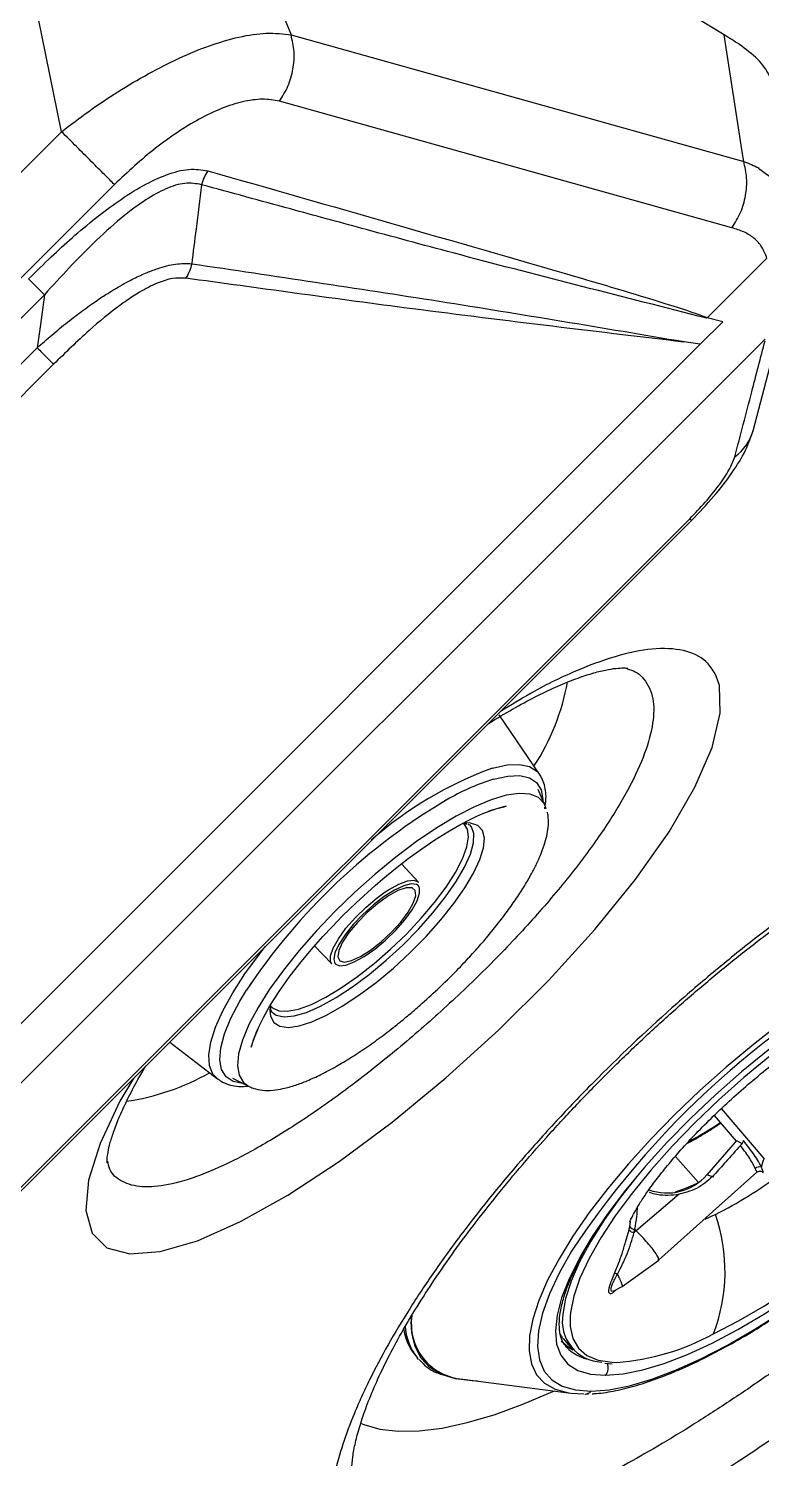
# Model space of a CAD drawing. Extents: x 409 to 498, y 628 to 778.
# Drawn here: x 420.5 to 423.33, y 721.79 to 727.31 of the extents above; entities that cross this region are included whole.
import ezdxf

# ---------------------------------------------------------------- set-up
doc = ezdxf.new("R2010")
doc.units = 0
doc.header["$MEASUREMENT"] = 0
doc.layers.add('1', color=4, linetype='Continuous')
doc.layers.add('GEOMETRY', color=4, linetype='Continuous', lineweight=25)

# ---------------------------------------------------------------- blocks, each defined once
blk = doc.blocks.new('2026_PULSE')
at = {"layer": 'GEOMETRY'}
for p, q in [((12.3932, 83.6763), (12.9394, 82.3271)), ((14.612, 82.3275), (12.3932, 83.6763)), ((12.0528, 81.9531), (11.9431, 82.4889)), ((12.9394, 82.3271), (14.6877, 81.8384)), ((14.6832, 81.8671), (14.612, 82.3275)), ((14.6424, 81.5819), (12.8941, 82.0706)), ((7.5272, 77.4275), (12.0528, 81.9531)), ((14.6877, 81.8384), (14.6832, 81.8671)), ((12.257, 81.7488), (7.7315, 77.2233)), ((14.5473, 81.2337), (14.7778, 81.4642)), ((11.9865, 81.323), (8.1574, 77.4938)), ((14.7259, 80.8018), (14.8437, 81.254)), ((14.5201, 81.132), (14.6067, 81.2186)), ((14.5473, 81.2337), (14.5452, 81.2343)), ((14.6067, 81.2186), (14.5473, 81.2337)), ((8.3289, 74.7095), (14.7708, 81.1515)), ((8.3484, 74.9603), (14.5201, 81.132)), ((14.5201, 81.132), (14.4572, 81.1409)), ((8.3626, 77.5219), (11.9584, 81.1178)), ((12.0219, 81.0544), (8.426, 77.4585)), ((9.023, 75.001), (14.4793, 80.4574)), ((9.0302, 74.9938), (14.4866, 80.4502)), ((13.8992, 79.4694), (13.7429, 79.699)), ((13.9215, 79.3477), (13.8933, 79.4113)), ((13.9191, 79.336), (13.92, 79.3427)), ((13.9251, 79.3366), (13.9215, 79.3477)), ((13.6277, 79.2813), (13.6049, 79.2811)), ((13.6109, 79.2785), (13.6182, 79.2779)), ((13.4314, 79.0527), (13.3658, 79.1234)), ((13.3029, 79.0147), (13.3153, 79.0228)), ((13.0302, 78.806), (13.0971, 78.7365)), ((12.4705, 78.434), (12.6549, 78.2927)), ((12.658, 78.2905), (12.6549, 78.2927)), ((12.7133, 78.2953), (12.7752, 78.2636)), ((14.5736, 78.1509), (14.6582, 78.0521)), ((14.7673, 77.9851), (14.6021, 78.1778)), ((14.6543, 78.0476), (14.5456, 77.9214)), ((14.6596, 78.0538), (14.6543, 78.0476)), ((14.6596, 78.0538), (14.6836, 78.0418)), ((14.424, 77.9927), (14.513, 77.8913)), ((14.359, 77.5914), (14.7386, 77.9312)), ((14.572, 77.9123), (14.5456, 77.9214)), ((14.4388, 77.8468), (14.2725, 77.7055)), ((14.5793, 77.7685), (14.5372, 77.7493)), ((14.2311, 77.6615), (14.245, 77.7093)), ((14.2475, 77.7213), (14.2505, 77.7408)), ((14.2725, 77.7055), (14.2671, 77.7111)), ((14.2185, 77.4896), (14.3598, 77.5921)), ((14.1866, 77.4726), (14.2185, 77.4896)), ((13.9917, 77.2871), (14.023, 77.2506)), ((14.0021, 77.2568), (14.0041, 77.2546)), ((13.4194, 77.2229), (13.4277, 77.2131)), ((13.4321, 77.2082), (13.4277, 77.2131)), ((14.1514, 77.1931), (14.1801, 77.1911)), ((13.6025, 77.1318), (14.0206, 77.0773)), ((14.0206, 77.0773), (14.0706, 77.0744)), ((14.0748, 77.0741), (14.0883, 77.0747))]:
    blk.add_line(p, q, dxfattribs=at)
at = {"layer": 'GEOMETRY', "flags": 128}
for points in [[(11.9866, 81.323), (11.9708, 81.2081), (11.9584, 81.1178)], [(14.4866, 80.4502), (14.4859, 80.4508), (14.4793, 80.4574)], [(12.3301, 78.2936), (12.2782, 78.2067), (12.2014, 78.0431), (12.157, 77.9007), (12.1468, 77.7841), (12.1704, 77.6961), (12.2275, 77.6396), (12.316, 77.6156), (12.4338, 77.625), (12.5775, 77.6669), (12.7437, 77.7407), (12.9274, 77.8434), (13.125, 77.973), (13.3298, 78.1249), (13.5375, 78.2959), (13.741, 78.4802), (13.9349, 78.6732), (14.1129, 78.8691), (14.2692, 79.0622), (14.3995, 79.2476), (14.4989, 79.4191), (14.5658, 79.5735), (14.5973, 79.7052), (14.594, 79.8121), (14.5805, 79.852), (14.5805, 79.852)], [(13.7177, 79.4932), (13.7737, 79.5055), (13.8213, 79.5077), (13.8599, 79.4997), (13.8888, 79.4818), (13.8992, 79.4694)], [(13.7213, 79.4508), (13.7762, 79.4628), (13.8229, 79.4646), (13.8603, 79.4563), (13.888, 79.4379), (13.9055, 79.4098), (13.9123, 79.3725), (13.9124, 79.3683)], [(13.9215, 79.3477), (13.9168, 79.3568), (13.8948, 79.3797), (13.8627, 79.3927), (13.8211, 79.3956), (13.7707, 79.3882), (13.7126, 79.3708), (13.6476, 79.3437), (13.5769, 79.3072), (13.5019, 79.2621), (13.4238, 79.2093), (13.3441, 79.1495), (13.2641, 79.0839), (13.1854, 79.0137), (13.1092, 78.9401), (13.037, 78.8644), (12.9701, 78.7881), (12.9095, 78.7123), (12.8565, 78.6385), (12.812, 78.5681), (12.7768, 78.5022), (12.7514, 78.442), (12.7364, 78.3887), (12.732, 78.3431), (12.7382, 78.3062), (12.7551, 78.2784), (12.7752, 78.2636)], [(13.1904, 78.9727), (13.2638, 79.0395), (13.2935, 79.0649), (13.3425, 79.1053), (13.3922, 79.1439), (13.4439, 79.1816), (13.4953, 79.2166), (13.5449, 79.2477), (13.591, 79.2743), (13.6312, 79.2952), (13.6567, 79.3072), (13.6806, 79.3176), (13.7336, 79.3367), (13.7624, 79.3443), (13.7691, 79.3458), (13.7701, 79.346), (13.7703, 79.346), (13.7703, 79.346), (13.7703, 79.346), (13.7703, 79.346), (13.7703, 79.346), (13.7703, 79.346), (13.7703, 79.346), (13.7703, 79.346), (13.7703, 79.346), (13.7703, 79.346), (13.7703, 79.346), (13.7702, 79.346), (13.7697, 79.3459), (13.7464, 79.3404), (13.7085, 79.3285), (13.7007, 79.3256), (13.7003, 79.3255), (13.7002, 79.3254), (13.7002, 79.3254), (13.7001, 79.3254), (13.7001, 79.3254), (13.7001, 79.3254), (13.7001, 79.3254), (13.7001, 79.3254), (13.7001, 79.3254), (13.7001, 79.3254), (13.7002, 79.3254), (13.7006, 79.3255), (13.7041, 79.3269), (13.7165, 79.3312), (13.7167, 79.3312), (13.7167, 79.3312), (13.7167, 79.3312), (13.7167, 79.3312), (13.7166, 79.3312), (13.7166, 79.3312), (13.7166, 79.3312), (13.7165, 79.3312), (13.7164, 79.3312), (13.7162, 79.3311), (13.7153, 79.3308), (13.7132, 79.3301), (13.7126, 79.3299), (13.7123, 79.3297), (13.712, 79.3297), (13.7119, 79.3296), (13.7118, 79.3296), (13.7117, 79.3296)], [(12.8621, 78.5724), (12.8676, 78.5669), (12.892, 78.5551), (12.9258, 78.5534), (12.9681, 78.5618), (13.0178, 78.58), (13.0734, 78.6076), (13.1335, 78.6438), (13.1965, 78.6877), (13.2605, 78.7379), (13.3239, 78.7932), (13.385, 78.8521), (13.442, 78.9128), (13.4935, 78.9739), (13.5379, 79.0336), (13.5742, 79.0903), (13.6012, 79.1424), (13.6184, 79.1885), (13.6251, 79.2274), (13.6213, 79.258), (13.6069, 79.2794), (13.6049, 79.2811)], [(13.371, 78.8093), (13.4316, 78.8708), (13.4872, 78.9335), (13.5363, 78.9955), (13.5775, 79.0552), (13.6098, 79.111), (13.6323, 79.1614), (13.6443, 79.2049), (13.6455, 79.2404), (13.6358, 79.2669), (13.63, 79.2738)], [(13.3994, 78.7803), (13.461, 78.8428), (13.5177, 78.9064), (13.5681, 78.9695), (13.6107, 79.0304), (13.6446, 79.0876), (13.6689, 79.1396), (13.6828, 79.185), (13.6862, 79.2227), (13.6788, 79.2517), (13.6608, 79.2712), (13.6328, 79.2807), (13.6277, 79.2813)], [(13.4299, 79.0398), (13.4242, 79.0436), (13.4036, 79.0462), (13.3746, 79.0389), (13.3391, 79.0221), (13.2993, 78.9968), (13.2576, 78.9647), (13.2168, 78.9278), (13.1794, 78.8883), (13.1477, 78.8489), (13.1238, 78.8118), (13.109, 78.7796), (13.1044, 78.7542), (13.1065, 78.7433)], [(13.3151, 78.9992), (13.2745, 78.9704), (13.2336, 78.9354), (13.1955, 78.8969), (13.1629, 78.8578), (13.1383, 78.8209), (13.1236, 78.7889), (13.1197, 78.7643), (13.1271, 78.7488), (13.145, 78.7437), (13.1723, 78.7492), (13.2069, 78.7651), (13.2463, 78.79), (13.2874, 78.8222), (13.3273, 78.8592), (13.3629, 78.8984), (13.3918, 78.9368), (13.4116, 78.9716), (13.421, 79.0002), (13.4193, 79.0204), (13.4065, 79.0308), (13.3836, 79.0306), (13.3524, 79.0198), (13.3151, 78.9992)], [(13.2217, 78.7653), (13.2628, 78.7942), (13.3043, 78.829), (13.3437, 78.8675), (13.3786, 78.9073), (13.4066, 78.9458), (13.4261, 78.9807), (13.4359, 79.0098), (13.4352, 79.0312), (13.4299, 79.0398)], [(13.3153, 79.0228), (13.355, 79.045), (13.389, 79.0577), (13.4151, 79.0602), (13.4314, 79.0527)], [(12.8031, 78.4673), (12.8031, 78.4673), (12.8031, 78.4673), (12.8032, 78.4676), (12.8041, 78.4698), (12.8082, 78.4797), (12.8097, 78.4833), (12.8098, 78.4834), (12.8098, 78.4835), (12.8098, 78.4835), (12.8098, 78.4835), (12.8098, 78.4834), (12.8098, 78.4834), (12.8098, 78.4834), (12.8098, 78.4834), (12.8098, 78.4834), (12.8097, 78.4833), (12.8096, 78.4829), (12.8086, 78.4807), (12.7935, 78.4417), (12.7869, 78.4205), (12.7854, 78.4148), (12.7853, 78.4146), (12.7853, 78.4146), (12.7853, 78.4146), (12.7853, 78.4146), (12.7853, 78.4146), (12.7853, 78.4146), (12.7853, 78.4146), (12.7853, 78.4146), (12.7853, 78.4146), (12.7853, 78.4146), (12.7853, 78.4146), (12.7853, 78.4146), (12.7855, 78.4152), (12.7937, 78.4423), (12.8157, 78.4961), (12.8326, 78.5299), (12.8578, 78.5745), (12.8957, 78.6337), (12.9324, 78.6853), (12.9736, 78.7387), (13.0169, 78.791), (13.0626, 78.8427), (13.0978, 78.8805), (13.1385, 78.9222), (13.1904, 78.9727)], [(13.0971, 78.7365), (13.0921, 78.7449), (13.0914, 78.7672), (13.1016, 78.7976), (13.122, 78.8341), (13.1513, 78.8744), (13.1877, 78.916), (13.229, 78.9562), (13.2724, 78.9926), (13.3029, 79.0147)], [(14.8323, 78.5093), (14.7254, 78.4257), (14.6205, 78.338), (14.5188, 78.2469), (14.4211, 78.1535), (14.3287, 78.0586), (14.2423, 77.9633), (14.1629, 77.8685), (14.0914, 77.7753), (14.0283, 77.6845), (13.9745, 77.5971), (13.9303, 77.5139), (13.8964, 77.436), (13.873, 77.3639), (13.8604, 77.2986), (13.8587, 77.2406), (13.8679, 77.1905), (13.8879, 77.149), (13.9185, 77.1163), (13.9595, 77.0928), (14.0104, 77.0788), (14.0206, 77.0773)], [(12.6549, 78.2927), (12.6377, 78.311), (12.6242, 78.3434), (12.6213, 78.3847), (12.6291, 78.4344), (12.6473, 78.4915), (12.6758, 78.5551), (12.7139, 78.6243), (12.7612, 78.6978), (12.8168, 78.7745), (12.841, 78.8055)], [(12.8659, 78.5499), (12.8819, 78.5383), (12.9121, 78.5317), (12.9514, 78.5354), (12.9989, 78.5493), (13.0532, 78.5732), (13.1129, 78.6062), (13.1762, 78.6475), (13.2415, 78.6961), (13.307, 78.7505), (13.371, 78.8093)], [(15.4581, 78.8081), (15.3934, 78.7823), (15.2982, 78.7383), (15.1988, 78.6858), (15.0962, 78.6253), (14.9917, 78.5576), (14.8864, 78.4833), (14.7818, 78.4035), (14.6788, 78.3189), (14.5789, 78.2307), (14.4831, 78.1399), (14.3925, 78.0474), (14.3083, 77.9545), (14.2314, 77.8621), (14.1627, 77.7714), (14.103, 77.6835), (14.0625, 77.6162)], [(12.8578, 78.5584), (12.8604, 78.5343), (12.8731, 78.51), (12.8961, 78.4954), (12.9289, 78.4909), (12.9705, 78.4967), (13.02, 78.5126), (13.076, 78.5382), (13.1371, 78.5727), (13.2017, 78.6154), (13.2681, 78.6651), (13.3346, 78.7206), (13.3994, 78.7803)], [(13.1065, 78.7433), (13.1103, 78.7371), (13.1262, 78.7295), (13.1512, 78.7319), (13.1837, 78.7441), (13.2217, 78.7653)], [(15.2921, 78.7035), (15.1956, 78.6535), (15.0958, 78.5953), (14.9939, 78.5297), (14.8913, 78.4575), (14.7891, 78.3796), (14.6888, 78.2971), (14.5915, 78.2108), (14.4985, 78.1219), (14.4109, 78.0316), (14.3299, 77.941), (14.2565, 77.8511), (14.1916, 77.7632), (14.1359, 77.6783), (14.0903, 77.5976), (14.0553, 77.5219), (14.0313, 77.4524), (14.0186, 77.3898), (14.0171, 77.3734)], [(12.7552, 78.2739), (12.7535, 78.274), (12.716, 78.2823), (12.6883, 78.3007), (12.6709, 78.3288), (12.664, 78.3662), (12.6678, 78.4121), (12.6823, 78.4659), (12.7071, 78.5266), (12.7418, 78.5931), (12.7668, 78.6349)], [(12.8604, 78.5829), (12.8583, 78.5677), (12.8578, 78.5584)], [(14.5717, 77.3067), (14.6682, 77.3567), (14.768, 77.4149), (14.8698, 77.4805), (14.9725, 77.5526), (15.0746, 77.6305), (15.175, 77.7131), (15.2723, 77.7994), (15.3653, 77.8882), (15.4528, 77.9785), (15.5338, 78.0692), (15.6073, 78.159), (15.6722, 78.247), (15.7278, 78.3318), (15.7734, 78.4126), (15.8085, 78.4882), (15.827, 78.5394)], [(14.275, 77.9155), (14.2119, 77.8356), (14.1496, 77.7485), (14.0967, 77.6647), (14.0537, 77.5852), (14.0213, 77.5109), (13.9997, 77.4428), (13.9895, 77.3831)], [(14.5132, 77.8911), (14.465, 77.8695), (14.4236, 77.8538)], [(14.025, 77.6303), (14.023, 77.627), (13.975, 77.5414), (13.9374, 77.4609), (13.9107, 77.3864), (13.8952, 77.3187), (13.8911, 77.2584), (13.8984, 77.2064), (13.917, 77.1631), (13.9467, 77.129), (13.9872, 77.1045), (14.0381, 77.0899), (14.0988, 77.0853)], [(14.0625, 77.6162), (14.0531, 77.5993), (14.0134, 77.5199), (13.9845, 77.4462), (13.9668, 77.379), (13.9603, 77.3191), (13.9653, 77.2673), (13.9815, 77.2242), (14.009, 77.1902), (14.0472, 77.1657), (14.0958, 77.1511), (14.1542, 77.1465)], [(14.1542, 77.1465), (14.2218, 77.1519), (14.2976, 77.1674), (14.3809, 77.1927), (14.4707, 77.2275), (14.5659, 77.2714), (14.6654, 77.3239), (14.7679, 77.3844), (14.845, 77.4338)], [(13.6595, 77.1243), (13.6395, 77.1247), (13.5751, 77.1324), (13.5204, 77.1498), (13.4758, 77.1768), (13.4416, 77.2131), (13.4182, 77.2584), (13.4058, 77.3124), (13.4044, 77.3746), (13.4048, 77.3796)], [(14.0171, 77.3734), (14.0174, 77.3349), (14.0277, 77.2885), (14.0493, 77.251), (14.0821, 77.2231), (14.1255, 77.205), (14.1791, 77.1969), (14.1981, 77.1965)], [(14.0988, 77.0853), (14.1685, 77.0907), (14.2467, 77.1062), (14.3324, 77.1316), (14.4246, 77.1665), (14.5224, 77.2106), (14.6247, 77.2634), (14.7304, 77.3243), (14.811, 77.3748)], [(13.9794, 77.3042), (13.9858, 77.2946), (13.9917, 77.2871)], [(13.9827, 77.2794), (14.0104, 77.2552), (14.0278, 77.2453)], [(13.2077, 76.9622), (13.2203, 76.9567), (13.282, 76.9386), (13.3532, 76.9302), (13.4336, 76.9316), (13.5226, 76.9429), (13.6195, 76.9639), (13.7236, 76.9944), (13.8343, 77.0344), (13.9507, 77.0834), (13.9559, 77.0857)]]:
    blk.add_lwpolyline(points, dxfattribs=at)
at = {"layer": 'GEOMETRY'}
for centre, radius, start, end in [((14.5367, 80.8534), 0.196, 306.5582, 344.7287), ((13.1499, 79.979), 0.8706, 326.7101, 349.9476), ((14.2237, 78.106), 1.4765, 110.0405, 131.335), ((13.986, 78.6108), 0.8807, 107.4966, 119.5773), ((14.757, 77.3161), 2.3875, 120.3315, 146.4697), ((16.8795, 75.7362), 3.4257, 115.4381, 146.4337), ((12.1727, 79.1088), 0.9124, 278.1697, 299.6786), ((13.9011, 79.1444), 1.2355, 297.8723, 304.284), ((14.8488, 77.9394), 0.0935, 150.7262, 172.4021), ((14.3915, 78.0556), 0.2044, 250.036, 318.9569), ((13.8823, 79.1658), 1.5615, 296.5117, 307.1331), ((14.7504, 77.9224), 0.03, 78.8823, 127.8572), ((13.9316, 77.5482), 0.6841, 339.3256, 18.7803), ((14.2648, 77.7227), 0.0239, 213.9722, 269.3052), ((14.2668, 77.7345), 0.0234, 214.1741, 270.6669), ((13.6173, 77.3461), 0.2148, 170.1109, 266.0554), ((13.6175, 77.3458), 0.2145, 171.5138, 265.9991), ((14.1446, 77.3555), 0.1576, 169.9255, 268.037), ((13.5742, 77.3519), 0.2016, 186.6965, 219.8232), ((13.5957, 77.3486), 0.2158, 182.9042, 218.8741), ((14.1256, 78.1305), 0.9369, 274.4384, 298.4311), ((14.1155, 77.359), 0.1527, 223.1304, 259.021), ((14.1217, 77.1747), 0.0431, 318.9972, 24.7513), ((14.0743, 77.1066), 0.0324, 268.6397, 318.8937)]:
    blk.add_arc(centre, radius, start, end, dxfattribs=at)
for points, knots in [([(15.0115, 82.3092), (15.0033, 82.3155), (14.987, 82.3282), (14.9621, 82.3468), (14.9369, 82.3652), (14.9115, 82.3833), (14.8859, 82.4012), (14.86, 82.4188), (14.8338, 82.4362), (14.8072, 82.4531), (14.7803, 82.4696), (14.7621, 82.4804), (14.753, 82.4858)], [0, 0, 0, 0, 0.099995, 0.199985, 0.299978, 0.399976, 0.499984, 0.6, 0.70001, 0.800008, 0.900002, 1, 1, 1, 1]), ([(12.0528, 81.9531), (12.0875, 81.9796), (12.1583, 82.0339), (12.2708, 82.1089), (12.3879, 82.1785), (12.5073, 82.2392), (12.6258, 82.2882), (12.7403, 82.3217), (12.849, 82.3381), (12.9087, 82.3308), (12.9394, 82.3271)], [0, 0, 0, 0, 0.114179, 0.233354, 0.355657, 0.479729, 0.604989, 0.731949, 0.86249, 1, 1, 1, 1]), ([(14.6715, 82.29), (14.6616, 82.2964), (14.642, 82.3091), (14.622, 82.3214), (14.612, 82.3275)], [0, 0, 0, 0, 0.500464, 1, 1, 1, 1]), ([(14.8028, 82.115), (14.7986, 82.134), (14.7896, 82.1746), (14.746, 82.2347), (14.6963, 82.2716), (14.6715, 82.29)], [0, 0, 0, 0, 0.304138, 0.65124, 1, 1, 1, 1]), ([(12.8941, 82.0706), (12.8729, 82.0746), (12.8411, 82.0806), (12.7912, 82.0763), (12.7395, 82.0667), (12.6703, 82.0442), (12.5853, 82.0035), (12.4993, 81.9513), (12.3872, 81.8709), (12.3088, 81.7974), (12.257, 81.7488)], [0, 0, 0, 0, 0.125044, 0.187707, 0.251332, 0.373876, 0.501773, 0.624135, 0.751153, 1, 1, 1, 1]), ([(11.9255, 81.3841), (11.9545, 81.4127), (12.0094, 81.4669), (12.0956, 81.5459), (12.1816, 81.6182), (12.2731, 81.6866), (12.3652, 81.7454), (12.4584, 81.7896), (12.5471, 81.813), (12.5942, 81.8055), (12.6179, 81.8017)], [0, 0, 0, 0, 0.131695, 0.24934, 0.378329, 0.497693, 0.62718, 0.749961, 0.873946, 1, 1, 1, 1]), ([(12.6179, 81.8017), (12.6126, 81.7935), (12.6019, 81.7771), (12.5963, 81.7579), (12.5935, 81.7483)], [0, 0, 0, 0, 0.5, 1, 1, 1, 1]), ([(12.6179, 81.8017), (13.0919, 81.6664), (13.6895, 81.4957), (14.3177, 81.3112), (14.4808, 81.2584), (14.5276, 81.2427), (14.5407, 81.2365), (14.5452, 81.2343)], [0, 0, 0, 0, 0.733813, 0.925342, 0.977269, 0.992279, 1, 1, 1, 1]), ([(14.6877, 81.8384), (14.6979, 81.8343), (14.7182, 81.8262), (14.7368, 81.8173), (14.7461, 81.8129)], [0, 0, 0, 0, 0.501136, 1, 1, 1, 1]), ([(14.745, 81.8117), (14.7729, 81.7922), (14.8294, 81.7529), (14.8577, 81.6939), (14.872, 81.6641)], [0, 0, 0, 0, 0.495442, 1, 1, 1, 1]), ([(12.5935, 81.7483), (12.5728, 81.752), (12.5324, 81.7593), (12.4556, 81.7349), (12.3765, 81.6907), (12.2856, 81.6232), (12.1866, 81.5341), (12.0838, 81.4298), (12.0184, 81.3579), (11.9866, 81.323)], [0, 0, 0, 0, 0.120842, 0.236017, 0.354466, 0.479568, 0.65493, 0.832373, 1, 1, 1, 1]), ([(12.5935, 81.7483), (12.5864, 81.6912), (12.5738, 81.5894), (12.561, 81.4876), (12.5554, 81.4428)], [0, 0, 0, 0, 0.560611, 1, 1, 1, 1]), ([(14.5436, 81.2326), (14.5436, 81.2326), (14.5434, 81.2327), (14.5427, 81.2329), (14.54, 81.2337), (14.5298, 81.2363), (14.2024, 81.3194), (13.7614, 81.4307), (13.2384, 81.5725), (12.9143, 81.6604), (12.7079, 81.717), (12.5935, 81.7483)], [0, 0, 0, 0, 0.000039, 0.000331, 0.001135, 0.004164, 0.015941, 0.499832, 0.681352, 0.823364, 1, 1, 1, 1]), ([(14.7778, 81.4642), (14.7718, 81.4792), (14.7599, 81.5091), (14.729, 81.5429), (14.6893, 81.567), (14.658, 81.5769), (14.6424, 81.5819)], [0, 0, 0, 0, 0.251345, 0.50094, 0.750409, 1, 1, 1, 1]), ([(11.9584, 81.1178), (11.9677, 81.126), (11.9866, 81.1427), (12.0156, 81.1675), (12.0455, 81.1925), (12.0764, 81.2174), (12.1174, 81.2493), (12.1637, 81.2834), (12.2103, 81.3151), (12.2391, 81.3333), (12.2543, 81.3425), (12.2603, 81.346), (12.2836, 81.3599), (12.3226, 81.3815), (12.3755, 81.4064), (12.4329, 81.4282), (12.496, 81.4448), (12.5355, 81.4435), (12.5554, 81.4428)], [0, 0, 0, 0, 0.047708, 0.096688, 0.146809, 0.197928, 0.249893, 0.347838, 0.421271, 0.471482, 0.483259, 0.492609, 0.499558, 0.592818, 0.675836, 0.749812, 0.87358, 1, 1, 1, 1]), ([(12.5554, 81.4428), (12.8748, 81.3955), (13.5136, 81.3008), (14.1431, 81.1948), (14.4578, 81.1418)], [0, 0, 0, 0, 0.499897, 1, 1, 1, 1]), ([(12.5323, 81.3871), (12.516, 81.3877), (12.4831, 81.3889), (12.421, 81.3689), (12.3689, 81.342), (12.3295, 81.3175), (12.3041, 81.3005), (12.2463, 81.259), (12.1495, 81.1789), (12.067, 81.0984), (12.0219, 81.0544)], [0, 0, 0, 0, 0.117005, 0.234536, 0.360199, 0.405093, 0.451786, 0.500448, 0.726612, 1, 1, 1, 1]), ([(14.4566, 81.14), (14.0953, 81.1831), (13.4501, 81.2601), (12.8128, 81.3483), (12.5323, 81.3871)], [0, 0, 0, 0, 0.559996, 1, 1, 1, 1]), ([(14.6535, 80.6959), (14.6753, 80.7799), (14.7144, 80.9298), (14.7535, 81.0795), (14.7707, 81.1454)], [0, 0, 0, 0, 0.56, 1, 1, 1, 1]), ([(14.4866, 80.4502), (14.5157, 80.4807), (14.5725, 80.5404), (14.6435, 80.6334), (14.699, 80.7225), (14.7171, 80.776), (14.726, 80.8025)], [0, 0, 0, 0, 0.2669126, 0.521484, 0.7629225, 1, 1, 1, 1]), ([(14.4793, 80.4574), (14.4999, 80.4787), (14.5404, 80.5206), (14.5922, 80.5851), (14.635, 80.6474), (14.6473, 80.6797), (14.6535, 80.6959)], [0, 0, 0, 0, 0.253425, 0.499607, 0.749437, 1, 1, 1, 1]), ([(14.5805, 79.852), (14.5713, 79.8678), (14.5464, 79.9102), (14.4731, 79.9499), (14.3578, 79.9606), (14.2147, 79.935), (14.0512, 79.8767), (13.8937, 79.8019), (13.7879, 79.7363), (13.7481, 79.7116)], [0, 0, 0, 0, 0.0987672, 0.2664, 0.4340348, 0.5905607, 0.7470877, 0.9047208, 1, 1, 1, 1]), ([(14.2377, 79.8772), (14.2486, 79.8739), (14.2719, 79.8668), (14.3084, 79.835), (14.3398, 79.7789), (14.3429, 79.6833), (14.3158, 79.5693), (14.2575, 79.436), (14.1708, 79.2874), (14.0571, 79.1273), (13.9207, 78.9602), (13.7655, 78.7908), (13.5969, 78.6237), (13.4197, 78.464), (13.2396, 78.3158), (13.0615, 78.1836), (12.8904, 78.0707), (12.7309, 77.981), (12.5869, 77.9161), (12.4626, 77.8793), (12.36, 77.87), (12.285, 77.8918), (12.241, 77.9268), (12.2332, 77.9637), (12.231, 77.9743)], [0, 0, 0, 0, 0.019805, 0.042367, 0.095644, 0.144315, 0.192985, 0.242054, 0.291125, 0.340596, 0.390069, 0.439714, 0.48936, 0.538908, 0.588456, 0.637732, 0.687008, 0.736005, 0.785001, 0.833848, 0.882695, 0.931542, 0.980388, 1, 1, 1, 1]), ([(13.7015, 79.665), (13.7059, 79.6679), (13.7421, 79.6913), (13.8065, 79.7284), (13.8925, 79.7747), (13.9706, 79.8114), (14.0409, 79.8398), (14.1027, 79.8603), (14.155, 79.8733), (14.1963, 79.8797), (14.2247, 79.881), (14.2398, 79.8793), (14.2399, 79.8792), (14.24, 79.8792)], [0, 0, 0, 0, 0.0153705, 0.12629, 0.2351899, 0.3414657, 0.4444691, 0.5474704, 0.648593, 0.747302, 0.8431834, 0.9363971, 1, 1, 1, 1]), ([(16.6981, 79.5764), (16.6475, 79.5994), (16.5879, 79.6146), (16.486, 79.6251), (16.45, 79.6265), (16.3927, 79.6254), (16.3731, 79.6245), (16.3333, 79.6217), (16.313, 79.6197), (16.2099, 79.6071), (16.1217, 79.5884), (16.0045, 79.5534), (15.9807, 79.5459), (15.9323, 79.5295), (15.9077, 79.5207), (15.8331, 79.4926), (15.7826, 79.4719), (15.6288, 79.404), (15.5233, 79.3515), (15.3878, 79.2761), (15.3605, 79.2605), (15.3055, 79.2284), (15.2778, 79.2119), (15.1948, 79.1611), (15.1396, 79.1258), (14.9742, 79.0157), (14.8642, 78.9366), (14.727, 78.8306), (14.6995, 78.809), (14.6447, 78.7652), (14.6174, 78.7429), (14.5361, 78.6757), (14.4828, 78.6301), (14.3254, 78.4911), (14.2238, 78.3955), (14.101, 78.2723), (14.0766, 78.2474), (14.0283, 78.1974), (14.0045, 78.1723), (13.9344, 78.0972), (13.8891, 78.0471), (13.758, 77.8969), (13.6766, 77.7969), (13.5824, 77.6721), (13.5639, 77.6471), (13.5279, 77.5974), (13.5104, 77.5727), (13.4595, 77.4993), (13.4276, 77.4511), (13.338, 77.3091), (13.2863, 77.2175), (13.2319, 77.1073), (13.2215, 77.0854), (13.202, 77.0424), (13.1928, 77.0214), (13.1671, 76.9592), (13.1522, 76.9192), (13.1147, 76.8038), (13.0988, 76.7327), (13.0907, 76.6516), (13.0897, 76.6358), (13.0889, 76.6053), (13.089, 76.5906), (13.0914, 76.5479), (13.0992, 76.4949), (13.1163, 76.4499), (13.1327, 76.4191), (13.1388, 76.4094), (13.152, 76.3909), (13.1593, 76.3821), (13.1984, 76.3413), (13.2384, 76.3178), (13.3108, 76.2957), (13.3371, 76.2906), (13.3797, 76.2863), (13.3945, 76.2854), (13.4251, 76.2848), (13.4409, 76.2851), (13.522, 76.2893), (13.5937, 76.3015), (13.7114, 76.3328), (13.7523, 76.3453), (13.8162, 76.3674), (13.838, 76.3754), (13.8823, 76.3923), (13.9047, 76.4012), (14.0183, 76.4482), (14.1135, 76.4934), (14.263, 76.572), (14.314, 76.6001), (14.3922, 76.6449), (14.4186, 76.6603), (14.4715, 76.6918), (14.498, 76.7079), (14.6312, 76.79), (14.7394, 76.861), (14.9042, 76.9755), (14.9596, 77.0149), (15.0433, 77.0762), (15.0712, 77.0968), (15.1267, 77.1384), (15.1544, 77.1594), (15.2922, 77.2652), (15.401, 77.3528), (15.5352, 77.4658), (15.5619, 77.4885), (15.6152, 77.5345), (15.6417, 77.5577), (15.7209, 77.6276), (15.7725, 77.6743), (15.9237, 77.8145), (16.0198, 77.9083), (16.1339, 78.0261), (16.1565, 78.0497), (16.2009, 78.0969), (16.2228, 78.1207), (16.2872, 78.1914), (16.3282, 78.2381), (16.4455, 78.3764), (16.5162, 78.4664), (16.5947, 78.5768), (16.6098, 78.5988), (16.6391, 78.6425), (16.6533, 78.6642), (16.6937, 78.7285), (16.718, 78.77), (16.784, 78.8911), (16.8186, 78.9671), (16.8436, 79.0386)], [0, 0, 0, 0, 0.03125, 0.03125, 0.046875, 0.046875, 0.054687, 0.054687, 0.0625, 0.0625, 0.09375, 0.09375, 0.101562, 0.101562, 0.109375, 0.109375, 0.125, 0.125, 0.15625, 0.15625, 0.164062, 0.164062, 0.171875, 0.171875, 0.1875, 0.1875, 0.21875, 0.21875, 0.226562, 0.226562, 0.234375, 0.234375, 0.25, 0.25, 0.28125, 0.28125, 0.289062, 0.289062, 0.296875, 0.296875, 0.3125, 0.3125, 0.34375, 0.34375, 0.351562, 0.351562, 0.359375, 0.359375, 0.375, 0.375, 0.40625, 0.40625, 0.414062, 0.414062, 0.421875, 0.421875, 0.4375, 0.4375, 0.46875, 0.46875, 0.476563, 0.476563, 0.484375, 0.484375, 0.5, 0.515625, 0.515625, 0.523438, 0.523438, 0.53125, 0.53125, 0.5625, 0.5625, 0.578125, 0.578125, 0.585938, 0.585938, 0.59375, 0.59375, 0.625, 0.625, 0.640625, 0.640625, 0.648438, 0.648438, 0.65625, 0.65625, 0.6875, 0.6875, 0.703125, 0.703125, 0.710938, 0.710938, 0.71875, 0.71875, 0.75, 0.75, 0.765625, 0.765625, 0.773438, 0.773438, 0.78125, 0.78125, 0.8125, 0.8125, 0.820313, 0.820313, 0.828125, 0.828125, 0.84375, 0.84375, 0.875, 0.875, 0.882813, 0.882813, 0.890625, 0.890625, 0.90625, 0.90625, 0.9375, 0.9375, 0.945313, 0.945313, 0.953125, 0.953125, 0.96875, 0.96875, 1, 1, 1, 1]), ([(13.1778, 76.7251), (13.1777, 76.7254), (13.1764, 76.7294), (13.1734, 76.7482), (13.1727, 76.783), (13.1768, 76.8296), (13.1871, 76.886), (13.2047, 76.9521), (13.2302, 77.0272), (13.264, 77.1103), (13.3064, 77.2005), (13.3573, 77.2967), (13.4165, 77.3978), (13.4839, 77.5031), (13.5593, 77.6125), (13.6429, 77.726), (13.7347, 77.8429), (13.8338, 77.9621), (13.9396, 78.0823), (14.0511, 78.2023), (14.1671, 78.3208), (14.2867, 78.4367), (14.4088, 78.5487), (14.533, 78.6567), (14.6597, 78.7609), (14.789, 78.8615), (14.9204, 78.9581), (15.0529, 79.0496), (15.1851, 79.1354), (15.3158, 79.2146), (15.4438, 79.2864), (15.5678, 79.3504), (15.6867, 79.406), (15.7993, 79.453), (15.9044, 79.491), (16.0047, 79.5213), (16.0994, 79.544), (16.1874, 79.5589), (16.2662, 79.5664), (16.3344, 79.5672), (16.3914, 79.5624), (16.435, 79.5537), (16.46, 79.5458), (16.4673, 79.5421), (16.4679, 79.5417)], [0, 0, 0, 0, 0.00177, 0.025307, 0.047863, 0.070377, 0.093179, 0.116429, 0.140133, 0.164219, 0.188587, 0.213128, 0.237734, 0.262245, 0.287051, 0.312356, 0.338066, 0.364078, 0.390279, 0.41655, 0.44274, 0.46874, 0.494464, 0.51986, 0.545307, 0.571099, 0.597114, 0.623283, 0.649523, 0.67572, 0.701772, 0.727587, 0.753085, 0.778198, 0.80277, 0.826964, 0.852186, 0.877245, 0.902038, 0.926475, 0.950502, 0.974143, 0.99757, 1, 1, 1, 1]), ([(13.9209, 79.3492), (13.9219, 79.3555), (13.9246, 79.3727), (13.9241, 79.399), (13.9194, 79.4274), (13.9106, 79.4512), (13.9022, 79.4646), (13.8992, 79.4694)], [0, 0, 0, 0, 0.1451, 0.397857, 0.649456, 0.875943, 1, 1, 1, 1]), ([(13.5513, 79.3767), (13.5452, 79.3734), (13.535, 79.3677), (13.5257, 79.3622), (13.522, 79.36)], [0, 0, 0, 0, 0.595474, 1, 1, 1, 1]), ([(13.5059, 78.6391), (13.5307, 78.663), (13.5653, 78.6964), (13.6133, 78.7466), (13.6519, 78.7886), (13.6951, 78.8383), (13.7366, 78.8892), (13.7758, 78.9406), (13.8113, 78.9911), (13.8422, 79.0393), (13.8677, 79.0834), (13.889, 79.1249), (13.9069, 79.1654), (13.9205, 79.2037), (13.9297, 79.24), (13.9341, 79.2727), (13.9337, 79.2966), (13.9319, 79.3157), (13.9296, 79.3224), (13.9293, 79.3234)], [0, 0, 0, 0, 0.095459, 0.132807, 0.194399, 0.257121, 0.323113, 0.390353, 0.457785, 0.524239, 0.588102, 0.64596, 0.708566, 0.776287, 0.835672, 0.900434, 0.957368, 0.993381, 1, 1, 1, 1]), ([(13.6222, 79.2772), (13.6252, 79.2762), (13.6293, 79.2749), (13.6304, 79.2731), (13.6307, 79.2726)], [0, 0, 0, 0, 0.733119, 1, 1, 1, 1]), ([(16.6017, 79.0513), (16.579, 78.9971), (16.5331, 78.8876), (16.4365, 78.7272), (16.3379, 78.5857), (16.2461, 78.4669), (16.1434, 78.3444), (16.031, 78.2198), (15.9114, 78.095), (15.7844, 77.9696), (15.65, 77.8435), (15.5107, 77.7189), (15.3689, 77.5976), (15.2245, 77.4792), (15.0769, 77.3633), (14.929, 77.2523), (14.7834, 77.148), (14.6395, 77.0497), (14.4964, 76.9572), (14.3572, 76.8725), (14.2238, 76.7969), (14.0957, 76.7299), (13.972, 76.6714), (13.855, 76.6228), (13.7464, 76.5848), (13.6456, 76.557), (13.5522, 76.5396), (13.4674, 76.5332), (13.3927, 76.5379), (13.3275, 76.5536), (13.2723, 76.5807), (13.2284, 76.619), (13.1957, 76.6663), (13.1833, 76.7055), (13.1772, 76.7249)], [0, 0, 0, 0, 0.050196, 0.101444, 0.131409, 0.161375, 0.192257, 0.22314, 0.253332, 0.283524, 0.314607, 0.34569, 0.375774, 0.405859, 0.436807, 0.467755, 0.497489, 0.527223, 0.557793, 0.588364, 0.617647, 0.646929, 0.677031, 0.707132, 0.736094, 0.765054, 0.794836, 0.824618, 0.853789, 0.88296, 0.912994, 0.943028, 0.971866, 1, 1, 1, 1]), ([(12.7843, 78.6619), (12.7815, 78.6577), (12.7777, 78.6518), (12.772, 78.6431), (12.7688, 78.6381), (12.7668, 78.6349)], [0, 0, 0, 0, 0.475496, 0.667643, 1, 1, 1, 1]), ([(12.7752, 78.2636), (12.781, 78.261), (12.7976, 78.2533), (12.8309, 78.2471), (12.8662, 78.2474), (12.91, 78.2543), (12.9537, 78.2665), (13.0031, 78.285), (13.0553, 78.3088), (13.1116, 78.3387), (13.1698, 78.3736), (13.2277, 78.4117), (13.2879, 78.4548), (13.3436, 78.4977), (13.3938, 78.5388), (13.4465, 78.584), (13.4832, 78.618), (13.5059, 78.6391)], [0, 0, 0, 0, 0.036154, 0.104057, 0.180595, 0.244903, 0.322049, 0.386279, 0.458516, 0.535491, 0.603563, 0.674222, 0.743275, 0.815264, 0.868212, 0.918483, 1, 1, 1, 1]), ([(12.8665, 78.5497), (12.8659, 78.5503), (12.864, 78.5521), (12.8612, 78.5575), (12.8614, 78.5687), (12.8615, 78.5727)], [0, 0, 0, 0, 0.24067, 0.725456, 1, 1, 1, 1]), ([(14.2476, 77.739), (14.248, 77.7399), (14.2486, 77.7417), (14.2556, 77.7574), (14.2687, 77.782), (14.2891, 77.8161), (14.3174, 77.8585), (14.354, 77.9084), (14.399, 77.9646), (14.4519, 78.0257), (14.5119, 78.0901), (14.5782, 78.1563), (14.6495, 78.2227), (14.7243, 78.2879), (14.8013, 78.3505), (14.8786, 78.4091), (14.9547, 78.4625), (15.0274, 78.5096), (15.0909, 78.5476), (15.1268, 78.5665), (15.1422, 78.5746)], [0, 0, 0, 0, 0.040666, 0.084383, 0.130314, 0.178892, 0.230259, 0.284313, 0.340781, 0.399295, 0.459449, 0.520845, 0.583104, 0.645877, 0.708831, 0.771566, 0.83373, 0.894983, 0.954959, 1, 1, 1, 1]), ([(12.2285, 77.9681), (12.2285, 77.9681), (12.2284, 77.9682), (12.2283, 77.9825), (12.2317, 78.0081), (12.2401, 78.0451), (12.255, 78.0924), (12.2773, 78.1494), (12.308, 78.2155), (12.3417, 78.2802), (12.3683, 78.3247), (12.3791, 78.3426)], [0, 0, 0, 0, 0.074046, 0.180837, 0.290282, 0.404665, 0.524525, 0.649462, 0.778563, 0.910698, 1, 1, 1, 1]), ([(12.6549, 78.2927), (12.6614, 78.2882), (12.6778, 78.277), (12.7052, 78.2674), (12.7375, 78.2619), (12.7616, 78.2634), (12.7741, 78.2642)], [0, 0, 0, 0, 0.174346, 0.438517, 0.707168, 1, 1, 1, 1]), ([(14.4687, 78.043), (14.4719, 78.0446), (14.4965, 78.057), (14.5399, 78.0821), (14.5805, 78.1094), (14.5987, 78.1216)], [0, 0, 0, 0, 0.077854, 0.58862, 1, 1, 1, 1]), ([(14.6752, 78.0349), (14.6562, 78.0137), (14.6225, 77.976), (14.5888, 77.938), (14.5741, 77.9214)], [0, 0, 0, 0, 0.561974, 1, 1, 1, 1]), ([(14.6752, 78.0349), (14.6766, 78.0366), (14.6794, 78.04), (14.6831, 78.0452), (14.686, 78.05), (14.687, 78.0524), (14.6875, 78.0536)], [0, 0, 0, 0, 0.26403, 0.518545, 0.762647, 1, 1, 1, 1]), ([(14.732, 77.946), (14.7286, 77.9532), (14.7216, 77.9682), (14.7024, 77.999), (14.6861, 78.0205), (14.6752, 78.0349)], [0, 0, 0, 0, 0.228435, 0.478524, 1, 1, 1, 1]), ([(14.7561, 77.9518), (14.7525, 77.9587), (14.7441, 77.9744), (14.7213, 78.0101), (14.7013, 78.0358), (14.6875, 78.0536)], [0, 0, 0, 0, 0.194144, 0.442805, 1, 1, 1, 1]), ([(27.6519, 77.9758), (27.386, 77.9908), (27.1196, 77.9978), (26.7194, 77.9964), (26.5858, 77.9939), (26.3853, 77.9873), (26.3184, 77.9846), (26.1846, 77.9781), (26.1177, 77.9744), (25.5166, 77.9366), (24.9888, 77.872), (24.2053, 77.7311), (23.9456, 77.6767), (23.6225, 77.5996), (23.558, 77.5837), (23.4291, 77.5511), (23.3646, 77.5344), (23.1713, 77.4828), (23.0424, 77.4464), (22.6563, 77.3315), (22.3992, 77.247), (22.0783, 77.1317), (22.0141, 77.1082), (21.8858, 77.0601), (21.8216, 77.0355), (21.6297, 76.9606), (21.5026, 76.9089), (21.1236, 76.749), (20.8741, 76.6357), (20.3813, 76.3961), (20.1379, 76.2699), (19.7775, 76.0708), (19.6581, 76.0028), (19.4209, 75.8637), (19.303, 75.7925), (19.0693, 75.6466), (18.9532, 75.5721), (18.7227, 75.4202), (18.6083, 75.3427), (18.2674, 75.1056), (18.0434, 74.9414), (17.7675, 74.7286), (17.7125, 74.6856), (17.6033, 74.5991), (17.5489, 74.5556), (17.3869, 74.4242), (17.2802, 74.3354), (16.7526, 73.8858), (16.3503, 73.5079), (15.5845, 72.7166), (15.221, 72.3032), (14.705, 71.6561), (14.538, 71.4359), (14.295, 71.0986), (14.2153, 70.9849), (14.0976, 70.8128), (14.0587, 70.7551), (13.9816, 70.6391), (13.9434, 70.5808), (13.83, 70.4055), (13.756, 70.288), (13.6116, 70.0514), (13.5412, 69.9323), (13.3353, 69.5736), (13.2049, 69.3321), (12.9577, 68.8446), (12.841, 68.5985), (12.621, 68.1017), (12.5178, 67.851), (12.3252, 67.345), (12.2359, 67.0896), (12.1125, 66.7028), (12.0732, 66.5732), (12.017, 66.378), (11.9987, 66.313), (11.9633, 66.1829), (11.9461, 66.1179), (11.9127, 65.988), (11.8964, 65.923), (11.8647, 65.7931), (11.8493, 65.7281), (11.8047, 65.5328), (11.7768, 65.4024), (11.6988, 65.0107), (11.6543, 64.7487), (11.5434, 63.96), (11.4996, 63.4305), (11.484, 62.7631), (11.4829, 62.6294), (11.4846, 62.3614), (11.4875, 62.2271), (11.5023, 61.8248), (11.5202, 61.5569), (11.5465, 61.2892)], [0, 0, 0, 0, 0.03125, 0.03125, 0.046875, 0.046875, 0.054687, 0.054687, 0.0625, 0.0625, 0.125, 0.125, 0.15625, 0.15625, 0.164062, 0.164062, 0.171875, 0.171875, 0.1875, 0.1875, 0.21875, 0.21875, 0.226562, 0.226562, 0.234375, 0.234375, 0.25, 0.25, 0.28125, 0.28125, 0.3125, 0.3125, 0.328125, 0.328125, 0.34375, 0.34375, 0.359375, 0.359375, 0.375, 0.375, 0.40625, 0.40625, 0.414062, 0.414062, 0.421875, 0.421875, 0.4375, 0.4375, 0.5, 0.5, 0.5625, 0.5625, 0.59375, 0.59375, 0.609375, 0.609375, 0.617187, 0.617187, 0.625, 0.625, 0.640625, 0.640625, 0.65625, 0.65625, 0.6875, 0.6875, 0.71875, 0.71875, 0.75, 0.75, 0.78125, 0.78125, 0.796875, 0.796875, 0.804688, 0.804688, 0.8125, 0.8125, 0.820313, 0.820313, 0.828125, 0.828125, 0.84375, 0.84375, 0.875, 0.875, 0.9375, 0.9375, 0.953125, 0.953125, 0.96875, 0.96875, 1, 1, 1, 1]), ([(14.5741, 77.9214), (14.5553, 77.9036), (14.5171, 77.8676), (14.4651, 77.8538), (14.4388, 77.8468)], [0, 0, 0, 0, 0.493307, 1, 1, 1, 1]), ([(14.7384, 77.9312), (14.7386, 77.9314), (14.739, 77.9317), (14.7389, 77.9331), (14.738, 77.935), (14.7363, 77.9377), (14.7341, 77.9413), (14.7327, 77.9444), (14.732, 77.946)], [0, 0, 0, 0, 0.114802, 0.27874, 0.44266, 0.613645, 0.798083, 1, 1, 1, 1]), ([(14.7383, 77.9311), (14.7402, 77.9324), (14.7441, 77.9352), (14.7514, 77.9363), (14.7586, 77.9346), (14.7619, 77.9315), (14.7634, 77.93)], [0, 0, 0, 0, 0.238471, 0.495944, 0.75539, 1, 1, 1, 1]), ([(14.7617, 77.9315), (14.7621, 77.9315), (14.7631, 77.9315), (14.762, 77.9377), (14.7584, 77.9464), (14.7561, 77.9518)], [0, 0, 0, 0, 0.289601, 0.56397, 1, 1, 1, 1]), ([(14.3221, 77.8544), (14.3323, 77.8513), (14.3698, 77.8397), (14.4097, 77.8438), (14.4388, 77.8468)], [0, 0, 0, 0, 0.2712161, 1, 1, 1, 1]), ([(14.2671, 77.7111), (14.27, 77.7275), (14.2752, 77.7568), (14.2771, 77.7864), (14.278, 77.7995)], [0, 0, 0, 0, 0.5597975, 1, 1, 1, 1]), ([(14.2002, 77.5379), (14.2136, 77.564), (14.2409, 77.617), (14.2566, 77.6713), (14.2645, 77.6988)], [0, 0, 0, 0, 0.492617, 1, 1, 1, 1]), ([(14.245, 77.7093), (14.2455, 77.7116), (14.2463, 77.7156), (14.2471, 77.7196), (14.2475, 77.7213)], [0, 0, 0, 0, 0.560701, 1, 1, 1, 1]), ([(14.2645, 77.6988), (14.265, 77.7011), (14.2659, 77.7052), (14.2667, 77.7093), (14.2671, 77.7111)], [0, 0, 0, 0, 0.560236, 1, 1, 1, 1]), ([(14.2725, 77.7055), (14.271, 77.7042), (14.2684, 77.702), (14.2657, 77.6998), (14.2645, 77.6988)], [0, 0, 0, 0, 0.56, 1, 1, 1, 1]), ([(14.3584, 77.592), (14.3591, 77.5933), (14.3605, 77.5962), (14.3539, 77.6103), (14.3395, 77.6308), (14.3205, 77.6538), (14.2983, 77.6787), (14.2818, 77.6959), (14.2725, 77.7055)], [0, 0, 0, 0, 0.131475, 0.2903, 0.462875, 0.60319, 0.778177, 1, 1, 1, 1]), ([(14.1883, 77.5405), (14.1989, 77.5657), (14.216, 77.6061), (14.2269, 77.6463), (14.2311, 77.6615)], [0, 0, 0, 0, 0.623775, 1, 1, 1, 1]), ([(14.0038, 77.2555), (13.9977, 77.2633), (13.9859, 77.2786), (13.9765, 77.312), (13.9742, 77.3539), (13.981, 77.405), (13.9966, 77.4625), (14.0218, 77.5264), (14.0475, 77.581), (14.0677, 77.6155), (14.0734, 77.6252)], [0, 0, 0, 0, 0.140984, 0.273015, 0.413719, 0.547974, 0.680828, 0.81383, 0.947542, 1, 1, 1, 1]), ([(14.1934, 77.4762), (14.1921, 77.4746), (14.1868, 77.4682), (14.1787, 77.4626), (14.1708, 77.4608), (14.1669, 77.4663), (14.1665, 77.4768), (14.1704, 77.4933), (14.178, 77.515), (14.1847, 77.5317), (14.1883, 77.5405)], [0, 0, 0, 0, 0.048705, 0.19154, 0.317145, 0.443737, 0.5699, 0.696093, 0.838913, 1, 1, 1, 1]), ([(14.1877, 77.4731), (14.1849, 77.4718), (14.179, 77.4688), (14.1751, 77.4736), (14.1752, 77.484), (14.181, 77.5001), (14.19, 77.5185), (14.1968, 77.5314), (14.2002, 77.5379)], [0, 0, 0, 0, 0.1478104, 0.3168288, 0.4858286, 0.6534314, 0.8247404, 1, 1, 1, 1]), ([(14.2002, 77.5379), (14.1988, 77.5384), (14.196, 77.5393), (14.1925, 77.5402), (14.1898, 77.5407), (14.1888, 77.5405), (14.1883, 77.5405)], [0, 0, 0, 0, 0.246142, 0.500005, 0.753865, 1, 1, 1, 1]), ([(14.2185, 77.4897), (14.2185, 77.4896), (14.22, 77.4891), (14.2185, 77.496), (14.2143, 77.5083), (14.2074, 77.5236), (14.2027, 77.5331), (14.2002, 77.5379)], [0, 0, 0, 0, 0.004446, 0.330521, 0.656596, 0.823074, 1, 1, 1, 1]), ([(14.102, 77.0753), (14.1048, 77.0754), (14.1304, 77.0764), (14.1832, 77.0845), (14.2627, 77.1032), (14.3481, 77.131), (14.4382, 77.167), (14.5324, 77.2107), (14.6299, 77.262), (14.721, 77.3144), (14.7799, 77.3524), (14.8049, 77.3684)], [0, 0, 0, 0, 0.0157642, 0.1441729, 0.2725246, 0.4003616, 0.5276376, 0.6544456, 0.7808941, 0.9070749, 1, 1, 1, 1]), ([(13.4341, 77.2082), (13.4409, 77.2007), (13.4591, 77.1803), (13.4892, 77.1608), (13.5141, 77.152), (13.5216, 77.1493)], [0, 0, 0, 0, 0.288742, 0.784687, 1, 1, 1, 1])]:
    blk.add_open_spline(points, degree=3, knots=knots, dxfattribs=at)
for points in [[(12.8942, 82.0706), (12.9061, 82.0897), (12.9301, 82.1278), (12.9488, 82.1948), (12.954, 82.2636), (12.9442, 82.3059), (12.9393, 82.3271)], [(12.257, 81.7488), (12.245, 81.7607), (12.2211, 81.7847), (12.1687, 81.8372), (12.1103, 81.8956), (12.072, 81.934), (12.0528, 81.9531)], [(14.6424, 81.5819), (14.6544, 81.601), (14.6783, 81.6391), (14.6971, 81.7062), (14.7023, 81.7749), (14.6925, 81.8172), (14.6877, 81.8384)], [(12.5554, 81.4428), (12.553, 81.4328), (12.5481, 81.4126), (12.5376, 81.3956), (12.5323, 81.3871)], [(11.9255, 81.3841), (11.9291, 81.3804), (11.9365, 81.3731), (11.9513, 81.3582), (11.9681, 81.3415), (11.9804, 81.3291), (11.9866, 81.323)], [(11.9584, 81.1178), (11.965, 81.1113), (11.978, 81.0982), (11.9957, 81.0806), (12.011, 81.0652), (12.0183, 81.058), (12.0219, 81.0544)]]:
    blk.add_open_spline(points, degree=3, dxfattribs=at)

msp = doc.modelspace()

# ---------------------------------------------------------------- block references
at = {"layer": '1'}
msp.add_blockref('2026_PULSE', (408.577, 644.9604), dxfattribs=at)

doc.saveas('drawing.dxf')
